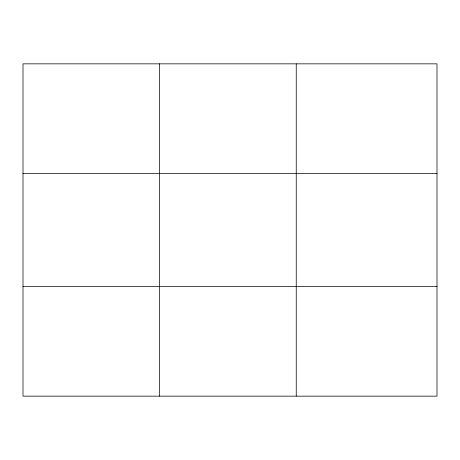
<?xml version="1.0" encoding="UTF-8"?>
<svg xmlns="http://www.w3.org/2000/svg" width="460" height="460" viewBox="0 0 460 460"><rect width="100%" height="100%" fill="white"/><g stroke="black" fill="none" stroke-linecap="round" stroke-linejoin="round"><path stroke-width="0.69" d="M159.62 63.848L159.62 396.152M296.24 63.848L296.24 396.152M437 173.506L437 63.848L23 63.848L23 396.152L437 396.152L437 173.506L23 173.506M23 286.494L437 286.494"/></g></svg>
